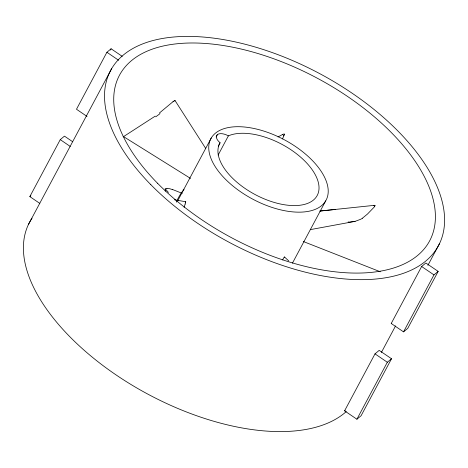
<?xml version="1.0" encoding="UTF-8"?>
<svg xmlns="http://www.w3.org/2000/svg" width="468" height="468" viewBox="0 0 468 468"><rect width="100%" height="100%" fill="white"/><g stroke="black" fill="none" stroke-linecap="round" stroke-linejoin="round"><path stroke-width="0.7" d="M284.521 257.435L284.404 256.95L283.608 258.049A20.223 9.307 -43.8 0 0 283.234 258.734L282.613 259.939M282.52 138.914L284.538 134.07L283.661 134.047A11.618 10.021 27.5 0 0 283.005 134.334A23.909 20.75 29.3 0 0 282.379 134.632M185.568 202.726L185.743 201.761L185.416 202.094M185.164 204.066L184.105 207.271M284.497 134.24L284.123 134.883A11.747 10.068 26.5 0 1 283.871 135.211M39.809 203.399L29.835 196.607L60.255 139.634L64.455 136.135L72.669 141.722M122.247 56.359L111.097 48.777L106.903 52.276L76.483 109.249L87.042 116.438M110.419 50.053L111.097 48.777M28.425 224.523L111.688 68.58M177.694 200.831L211.249 137.996M216.105 137.019L217.374 134.644A10.044 5.177 28.1 0 1 228.378 135.86A55.253 28.46 28.1 0 1 312.53 170.235A55.253 28.46 28.1 0 1 273.996 202.363A55.253 28.46 28.1 0 1 220.095 142.769A10.044 5.177 28.1 0 1 217.374 134.644M218.281 146.168L220.095 142.769M218.111 155.095L228.378 135.86M292.424 263.18L325.705 200.86A65.304 33.632 28.1 0 0 254.727 128.642A65.304 33.632 28.1 0 0 225.003 178.788A65.304 33.632 28.1 0 0 325.705 200.86M344.583 410.84L375.003 353.866L379.197 350.368L391.517 358.751L361.097 415.724L356.903 419.223L344.583 410.84L345.127 410.418M391.225 323.482L421.645 266.508L425.845 263.004L438.165 271.393L407.745 328.366L403.545 331.865L391.225 323.482L391.5 323.271M381.408 352.427L395.577 325.88M427.887 265.362L439.575 243.477M356.903 419.223L387.323 362.25L391.517 358.751M403.545 331.865L433.965 274.891L438.165 271.393M174.734 101.117L174.974 100.444L174.172 100.825A11.618 7.652 -31.2 0 0 173.569 101.316M29.835 196.607L30.882 195.735M172.938 101.749L159.424 113.004M155.212 116.14L123.3 136.773M362.437 218.193L367.474 214.051L374.002 207.283A24.792 16.544 85.4 0 0 374.441 206.745M278.015 136.948L282.368 134.608M348.835 222.16L355.083 221.364L360.284 219.445A39.809 27.776 79.1 0 0 362.46 218.246M310.302 229.63L355.083 221.364M374.435 206.733A11.747 7.804 85.8 0 0 374.716 206.347L375.137 205.388L374.54 205.353A11.618 7.722 86.8 0 0 374.037 205.528A23.909 15.818 88.3 0 0 373.692 205.668M319.936 211.05L374.839 205.288M320.001 211.045L335.211 209.459M166.947 188.429L165.222 189.16L165.28 191.178M174.447 199.777L185.726 201.743M172.762 189.593L182.233 193.372M303.311 241.517L380.344 271.785M183.193 189.23L184.047 189.733M123.148 136.375L190.534 178.419M106.903 52.276L118.638 60.261M421.645 266.508L433.965 274.891M60.255 139.634L70.229 146.425M375.003 353.866L387.323 362.25M284.468 256.961L288.727 260.922M165.122 188.703L168.445 192.436M174.997 100.468L205.692 148.432M348.824 222.066A36.878 25.635 67.4 0 1 348.145 222.048M283.69 135.427A24.792 21.235 25.8 0 1 283.31 135.866M172.979 101.784A23.909 16.093 -31 0 1 173.581 101.322M160.044 113.601A59.032 30.824 -34.9 0 1 155.721 116.824M176.395 202.147A10.021 1.995 -61 0 1 183.292 190.4M166.959 188.294A20.539 20.247 56.1 0 1 172.71 189.733M185.1 204.007A20.674 7.558 -77 0 0 185.369 203.147A9.173 3.405 -77.1 0 0 185.486 202.673M284.591 257.394A9.173 4.282 -42.1 0 1 284.567 257.64M346.285 411.559A185.86 95.724 28.1 0 1 129.303 383.473A185.86 95.724 28.1 0 1 32.029 218.187M150.825 184.673A185.86 95.724 28.1 0 0 437.434 247.496A185.86 95.724 28.1 0 0 235.422 41.939A185.86 95.724 28.1 0 0 150.825 184.673M157.517 183.234A175.816 90.552 28.1 0 0 428.63 242.658A175.816 90.552 28.1 0 0 237.539 48.216A175.816 90.552 28.1 0 0 157.517 183.234"/></g></svg>
